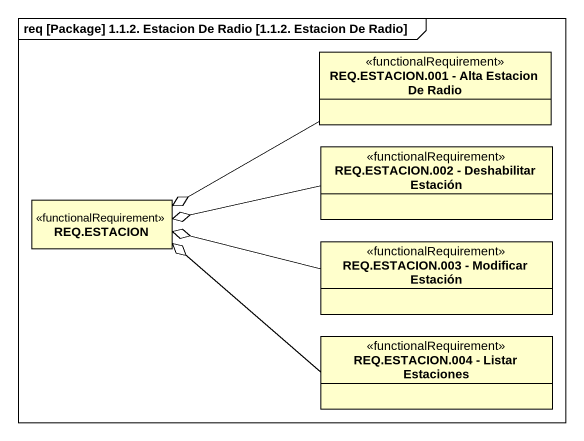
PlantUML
@startuml
mainframe req [Package] 1.1.2. Estacion De Radio [1.1.2. Estacion De Radio]
hide circle
hide empty members
class "REQ.ESTACION.001 - Alta Estacion De Radio" as REQ_ESTACION_001_Alta <<functionalRequirement>>
class "REQ.ESTACION.002 - Deshabilitar Estación" as REQ_ESTACION_002 <<functionalRequirement>>
class "REQ.ESTACION" as REQ_ESTACION <<functionalRequirement>>
class "REQ.ESTACION.003 - Modificar Estación" as REQ_ESTACION_003_Modificar <<functionalRequirement>>
class "REQ.ESTACION.004 - Listar Estaciones" as REQ_ESTACION_004_Listar <<functionalRequirement>>
REQ_ESTACION_001_Alta -left-o REQ_ESTACION
REQ_ESTACION_002 -left-o REQ_ESTACION
REQ_ESTACION_003_Modificar -left-o REQ_ESTACION
REQ_ESTACION_004_Listar -left-o REQ_ESTACION
@enduml
